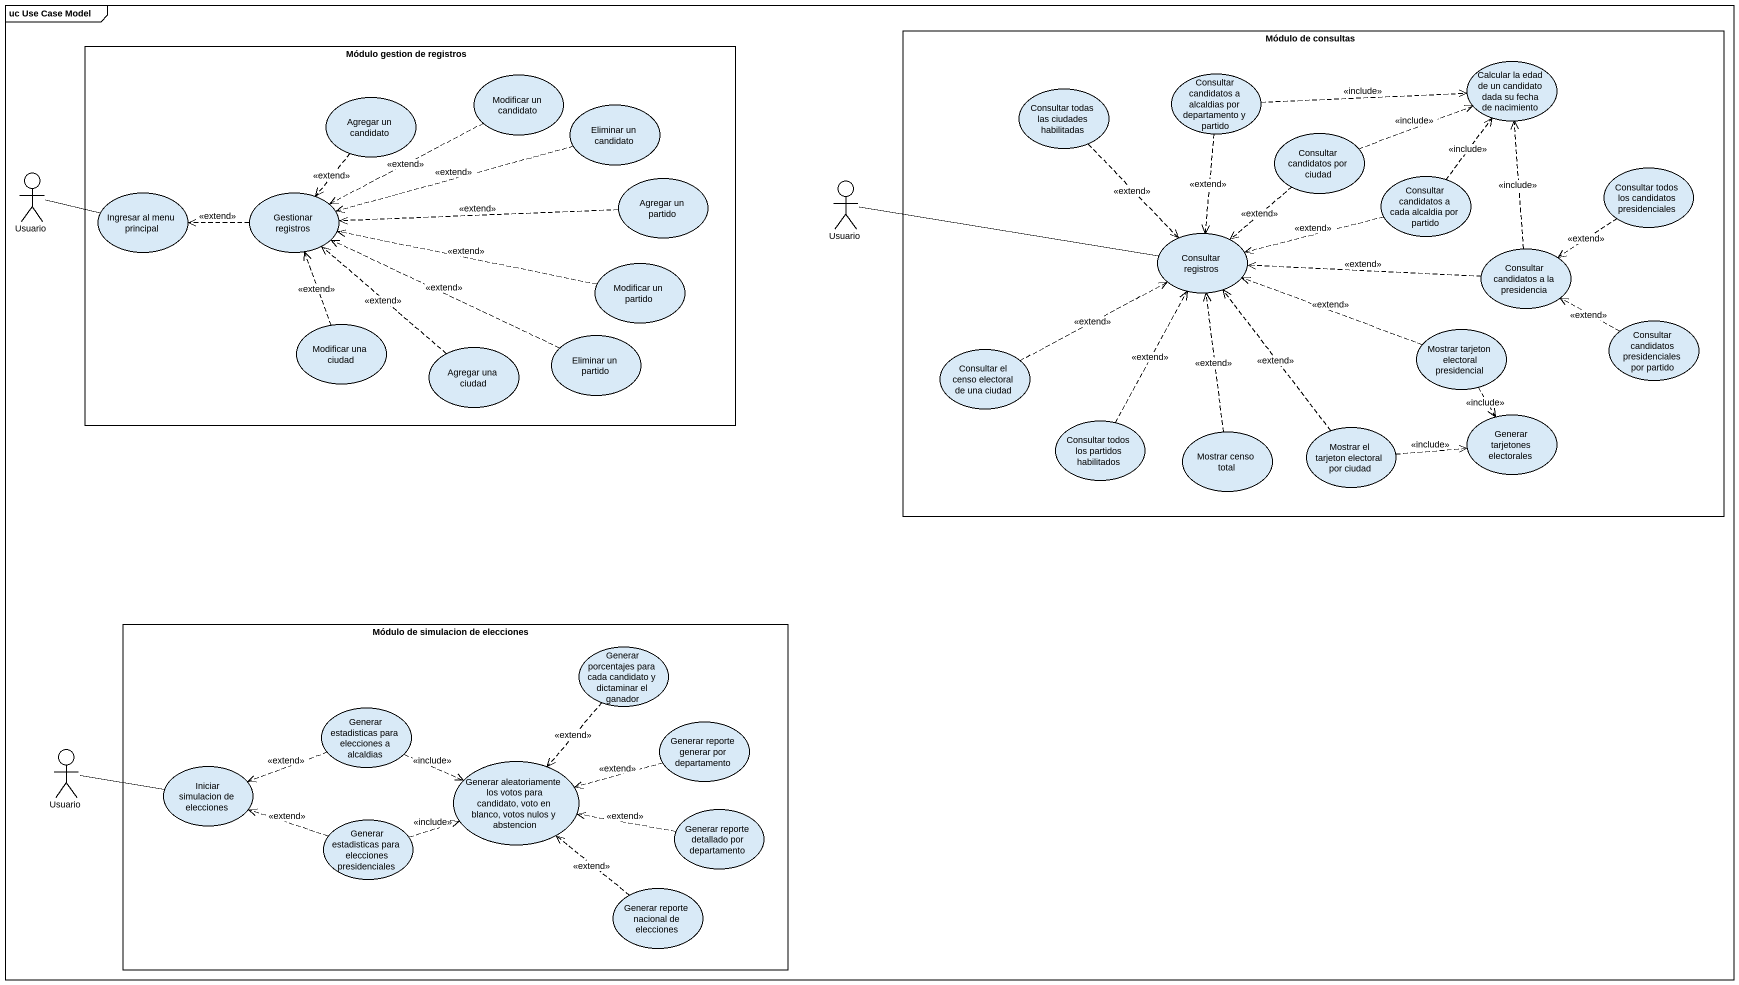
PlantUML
@startuml
mainframe uc Use Case Model
rectangle "Módulo de consultas" as Módulo_de_consultas {
  usecase "Calcular la edad de un candidato dada su fecha de nacimiento" as Calcular_la_edad_de_un
  usecase "Consultar todas las ciudades habilitadas" as Consultar_todas_las
  usecase "Consultar candidatos a alcaldias por departamento y partido" as Consultar_candidatos_a
  usecase "Consultar candidatos por ciudad" as Consultar_candidatos_por
  usecase "Consultar candidatos a cada alcaldia por partido" as Consultar_candidatos_a_cada
  usecase "Consultar todos los candidatos presidenciales" as Consultar_todos_los
  usecase "Consultar registros" as Consultar_registros
  usecase "Consultar candidatos a la presidencia" as Consultar_candidatos_a_la
  usecase "Mostrar tarjeton electoral presidencial" as Mostrar_tarjeton_electoral
  usecase "Consultar candidatos presidenciales por partido" as Consultar_candidatos
  usecase "Consultar el censo electoral de una ciudad" as Consultar_el_censo
  usecase "Generar tarjetones electorales" as Generar_tarjetones
  usecase "Consultar todos los partidos habilitados" as Consultar_todos_los_2
  usecase "Mostrar censo total" as Mostrar_censo_total
  usecase "Mostrar el tarjeton electoral por ciudad" as Mostrar_el_tarjeton
}
rectangle "Módulo gestion de registros" as Módulo_gestion_de_registros {
  usecase "Agregar un candidato" as Agregar_un_candidato
  usecase "Modificar un candidato" as Modificar_un_candidato
  usecase "Eliminar un candidato" as Eliminar_un_candidato
  usecase "Agregar un partido" as Agregar_un_partido
  usecase "Ingresar al menu principal" as Ingresar_al_menu_principal
  usecase "Gestionar registros" as Gestionar_registros
  usecase "Modificar un partido" as Modificar_un_partido
  usecase "Modificar una ciudad" as Modificar_una_ciudad
  usecase "Eliminar un partido" as Eliminar_un_partido
  usecase "Agregar una ciudad" as Agregar_una_ciudad
}
actor Usuario
actor "Usuario" as Usuario_2
rectangle "Módulo de simulacion de elecciones" as Módulo_de_simulacion_de {
  usecase "Generar porcentajes para cada candidato y dictaminar el ganador" as Generar_porcentajes_para
  usecase "Generar estadisticas para elecciones a alcaldias" as Generar_estadisticas_para
  usecase "Generar reporte generar por departamento" as Generar_reporte_generar_por
  usecase "Iniciar simulacion de elecciones" as Iniciar_simulacion_de
  usecase "Generar aleatoriamente los votos para candidato, voto en blanco, votos nulos y abstencion" as Generar_aleatoriamente_los
  usecase "Generar estadisticas para elecciones presidenciales" as Generar_estadisticas_para_2
  usecase "Generar reporte detallado por departamento" as Generar_reporte_detallado
  usecase "Generar reporte nacional de elecciones" as Generar_reporte_nacional_de
}
actor "Usuario" as Usuario_3
Agregar_un_candidato ..> Gestionar_registros : <<extend>>
Modificar_un_candidato .left.> Gestionar_registros : <<extend>>
Eliminar_un_candidato .left.> Gestionar_registros : <<extend>>
Consultar_todas_las ..> Consultar_registros : <<extend>>
Consultar_candidatos_a .right.> Calcular_la_edad_de_un : <<include>>
Consultar_candidatos_a ..> Consultar_registros : <<extend>>
Consultar_candidatos_por .right.> Calcular_la_edad_de_un : <<include>>
Consultar_candidatos_por ..> Consultar_registros : <<extend>>
Usuario -right- Ingresar_al_menu_principal
Agregar_un_partido .left.> Gestionar_registros : <<extend>>
Usuario_2 -right- Consultar_registros
Consultar_candidatos_a_cada .up.> Calcular_la_edad_de_un : <<include>>
Consultar_candidatos_a_cada .left.> Consultar_registros : <<extend>>
Consultar_todos_los ..> Consultar_candidatos_a_la : <<extend>>
Gestionar_registros .left.> Ingresar_al_menu_principal : <<extend>>
Modificar_un_partido .left.> Gestionar_registros : <<extend>>
Consultar_candidatos_a_la .up.> Calcular_la_edad_de_un : <<include>>
Consultar_candidatos_a_la .left.> Consultar_registros : <<extend>>
Modificar_una_ciudad .up.> Gestionar_registros : <<extend>>
Eliminar_un_partido .left.> Gestionar_registros : <<extend>>
Mostrar_tarjeton_electoral .left.> Consultar_registros : <<extend>>
Mostrar_tarjeton_electoral ..> Generar_tarjetones : <<include>>
Consultar_candidatos .left.> Consultar_candidatos_a_la : <<extend>>
Agregar_una_ciudad .up.> Gestionar_registros : <<extend>>
Consultar_el_censo .right.> Consultar_registros : <<extend>>
Consultar_todos_los_2 .up.> Consultar_registros : <<extend>>
Mostrar_censo_total .up.> Consultar_registros : <<extend>>
Mostrar_el_tarjeton .up.> Consultar_registros : <<extend>>
Mostrar_el_tarjeton .right.> Generar_tarjetones : <<include>>
Generar_porcentajes_para ..> Generar_aleatoriamente_los : <<extend>>
Generar_estadisticas_para .left.> Iniciar_simulacion_de : <<extend>>
Generar_estadisticas_para .right.> Generar_aleatoriamente_los : <<include>>
Generar_reporte_generar_por .left.> Generar_aleatoriamente_los : <<extend>>
Usuario_3 -right- Iniciar_simulacion_de
Generar_estadisticas_para_2 .left.> Iniciar_simulacion_de : <<extend>>
Generar_estadisticas_para_2 .right.> Generar_aleatoriamente_los : <<include>>
Generar_reporte_detallado .left.> Generar_aleatoriamente_los : <<extend>>
Generar_reporte_nacional_de .up.> Generar_aleatoriamente_los : <<extend>>
@enduml
